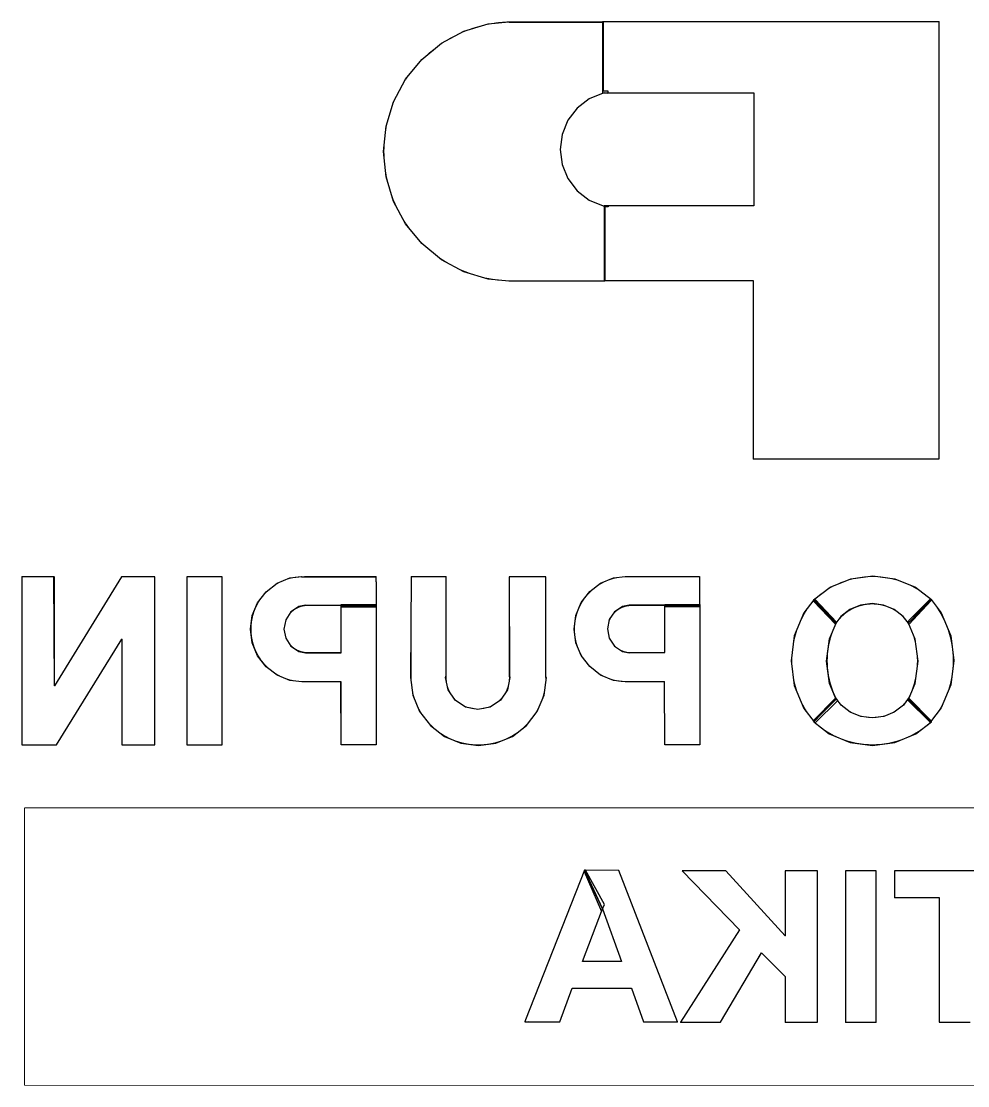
# Model space of a CAD drawing. Header units: millimetres. Extents: x -570 to 1662, y -720 to 838.
# Drawn here: x 782.9 to 797.42, y 788.19 to 804.51 of the extents above; entities that cross this region are included whole.
import ezdxf

# ---------------------------------------------------------------- set-up
doc = ezdxf.new("R2010")
doc.units = ezdxf.units.MM
doc.layers.add('BottomOverlay', color=54, linetype='Continuous')

msp = doc.modelspace()

# ---------------------------------------------------------------- linework, layer by layer
at = {"layer": 'BottomOverlay'}
for p, q in [((790.065, 804.473), (790.382, 804.504)), ((790.382, 804.504), (790.383, 804.5)), ((790.383, 804.5), (791.826, 804.5)), ((796.98, 804.506), (791.817, 804.506)), ((791.817, 804.506), (791.817, 803.416)), ((791.826, 804.5), (791.826, 803.447)), ((796.98, 797.802), (796.98, 804.506)), ((789.345, 804.174), (789.691, 804.359)), ((789.691, 804.359), (790.065, 804.473)), ((789.043, 803.926), (789.345, 804.174)), ((788.794, 803.623), (789.043, 803.926)), ((788.61, 803.278), (788.794, 803.623)), ((791.829, 803.411), (791.613, 803.321)), ((791.817, 803.416), (794.137, 803.416)), ((791.826, 803.447), (791.897, 803.447)), ((791.844, 803.413), (791.829, 803.411)), ((791.897, 803.407), (791.844, 803.413)), ((791.897, 803.447), (791.897, 803.407)), ((794.137, 803.416), (794.137, 801.681)), ((788.496, 802.904), (788.61, 803.278)), ((791.428, 803.179), (791.286, 802.994)), ((791.613, 803.321), (791.428, 803.179)), ((788.458, 802.514), (788.496, 802.904)), ((791.286, 802.994), (791.196, 802.778)), ((791.196, 802.778), (791.166, 802.546)), ((791.166, 802.546), (791.196, 802.315)), ((788.496, 802.124), (788.458, 802.514)), ((791.196, 802.315), (791.286, 802.099)), ((788.61, 801.75), (788.496, 802.124)), ((791.286, 802.099), (791.428, 801.914)), ((791.428, 801.914), (791.613, 801.771)), ((788.794, 801.405), (788.61, 801.75)), ((791.613, 801.771), (791.829, 801.682)), ((791.829, 801.682), (791.846, 801.68)), ((794.137, 801.681), (791.842, 801.681)), ((791.842, 801.681), (791.842, 800.535)), ((791.846, 801.685), (791.846, 801.685)), ((791.846, 801.685), (791.906, 801.685)), ((791.846, 801.68), (791.846, 801.685)), ((791.906, 801.667), (791.851, 801.667)), ((791.851, 801.667), (791.851, 800.528)), ((791.906, 801.685), (791.906, 801.667)), ((789.043, 801.102), (788.794, 801.405)), ((789.345, 800.854), (789.043, 801.102)), ((789.691, 800.669), (789.345, 800.854)), ((790.065, 800.555), (789.691, 800.669)), ((790.382, 800.524), (790.065, 800.555)), ((791.851, 800.528), (790.382, 800.524)), ((791.842, 800.535), (794.126, 800.535)), ((794.126, 800.535), (794.126, 797.802)), ((794.126, 797.802), (796.98, 797.802)), ((796.98, 797.802), (796.98, 797.802)), ((783.401, 795.994), (782.908, 795.994)), ((782.908, 795.994), (782.908, 793.416)), ((783.413, 794.32), (783.401, 795.994)), ((784.438, 795.994), (783.413, 794.32)), ((784.949, 795.994), (784.438, 795.994)), ((784.949, 793.415), (784.949, 795.994)), ((785.981, 795.994), (785.443, 795.994)), ((785.443, 795.994), (785.443, 793.415)), ((785.981, 793.415), (785.981, 795.994)), ((787.02, 795.974), (787.203, 795.998)), ((787.203, 795.998), (787.202, 795.994)), ((787.202, 795.994), (788.342, 795.994)), ((788.342, 795.994), (788.342, 795.917)), ((788.881, 795.994), (788.872, 794.448)), ((789.421, 795.994), (788.881, 795.994)), ((789.421, 794.478), (789.421, 795.994)), ((790.947, 795.994), (790.386, 795.994)), ((790.386, 795.994), (790.39, 794.478)), ((790.947, 795.994), (790.947, 795.994)), ((790.947, 794.447), (790.947, 795.994)), ((791.984, 795.975), (792.167, 795.999)), ((792.167, 795.999), (792.166, 795.996)), ((792.166, 795.996), (793.306, 795.996)), ((793.306, 795.996), (793.306, 795.918)), ((795.625, 795.963), (795.964, 796.008)), ((795.964, 796.008), (796.303, 795.963)), ((786.656, 795.763), (786.824, 795.893)), ((786.824, 795.893), (787.02, 795.974)), ((788.342, 795.917), (788.343, 795.917)), ((788.343, 795.917), (788.343, 795.917)), ((788.343, 795.917), (788.343, 795.554)), ((791.62, 795.765), (791.788, 795.894)), ((791.788, 795.894), (791.984, 795.975)), ((793.306, 795.918), (793.307, 795.918)), ((793.307, 795.918), (793.307, 795.918)), ((793.307, 795.918), (793.307, 795.555)), ((795.055, 795.637), (795.31, 795.833)), ((795.31, 795.833), (795.625, 795.963)), ((796.303, 795.963), (796.618, 795.833)), ((796.618, 795.833), (796.862, 795.646)), ((786.527, 795.595), (786.656, 795.763)), ((791.491, 795.596), (791.62, 795.765)), ((786.445, 795.399), (786.527, 795.595)), ((787.158, 795.535), (787.037, 795.454)), ((787.262, 795.555), (787.158, 795.535)), ((788.343, 795.554), (787.262, 795.555)), ((787.807, 795.526), (787.807, 795.565)), ((787.807, 795.565), (788.344, 795.565)), ((787.807, 794.828), (787.807, 795.549)), ((787.807, 795.549), (788.345, 795.549)), ((788.34, 795.526), (787.807, 795.526)), ((788.34, 795.527), (788.34, 795.527)), ((788.34, 795.527), (788.34, 795.526)), ((788.344, 795.527), (788.34, 795.527)), ((788.344, 795.565), (788.344, 795.527)), ((788.345, 795.549), (788.345, 793.415)), ((791.409, 795.4), (791.491, 795.596)), ((792.122, 795.536), (792.001, 795.456)), ((792.226, 795.557), (792.122, 795.536)), ((793.307, 795.555), (792.226, 795.557)), ((792.771, 795.531), (792.771, 795.57)), ((792.771, 795.57), (793.308, 795.57)), ((792.771, 794.829), (792.771, 795.55)), ((792.771, 795.55), (793.309, 795.55)), ((793.304, 795.531), (792.771, 795.531)), ((793.304, 795.532), (793.304, 795.532)), ((793.304, 795.532), (793.304, 795.531)), ((793.308, 795.532), (793.304, 795.532)), ((793.308, 795.57), (793.308, 795.532)), ((793.309, 795.55), (793.309, 793.416)), ((795.06, 795.641), (794.906, 795.441)), ((795.052, 795.621), (795.08, 795.646)), ((795.39, 795.267), (795.052, 795.621)), ((795.395, 795.279), (795.055, 795.637)), ((795.402, 795.28), (795.06, 795.641)), ((795.08, 795.646), (795.406, 795.299)), ((795.776, 795.558), (795.613, 795.491)), ((795.952, 795.581), (795.776, 795.558)), ((796.127, 795.558), (795.952, 795.581)), ((796.29, 795.491), (796.127, 795.558)), ((796.508, 795.28), (796.858, 795.642)), ((796.856, 795.641), (796.508, 795.28)), ((796.859, 795.628), (796.518, 795.259)), ((796.521, 795.326), (796.845, 795.651)), ((796.845, 795.651), (796.863, 795.633)), ((796.862, 795.646), (796.856, 795.641)), ((796.858, 795.642), (797.013, 795.439)), ((796.863, 795.633), (796.859, 795.628)), ((796.859, 795.628), (796.859, 795.628)), ((786.418, 795.188), (786.445, 795.399)), ((787.037, 795.454), (786.957, 795.333)), ((791.382, 795.19), (791.409, 795.4)), ((791.921, 795.335), (791.892, 795.192)), ((792.001, 795.456), (791.921, 795.335)), ((794.906, 795.441), (794.759, 795.086)), ((795.473, 795.383), (795.394, 795.28)), ((795.613, 795.491), (795.473, 795.383)), ((796.431, 795.383), (796.29, 795.491)), ((796.509, 795.281), (796.431, 795.383)), ((797.013, 795.439), (797.159, 795.088)), ((786.445, 794.978), (786.418, 795.188)), ((786.957, 795.333), (786.928, 795.191)), ((786.928, 795.191), (786.957, 795.049)), ((791.409, 794.979), (791.382, 795.19)), ((791.892, 795.192), (791.921, 795.05)), ((795.299, 795.04), (795.399, 795.28)), ((795.406, 795.299), (795.39, 795.267)), ((795.394, 795.28), (795.395, 795.279)), ((795.399, 795.28), (795.402, 795.28)), ((795.406, 795.299), (795.406, 795.299)), ((796.502, 795.292), (796.521, 795.326)), ((796.518, 795.259), (796.502, 795.292)), ((796.508, 795.28), (796.509, 795.281)), ((796.511, 795.281), (796.508, 795.28)), ((796.612, 795.036), (796.511, 795.281)), ((783.443, 793.416), (784.444, 795.038)), ((784.444, 795.038), (784.445, 793.415)), ((786.957, 795.049), (787.037, 794.928)), ((791.921, 795.05), (792.001, 794.929)), ((794.759, 795.086), (794.709, 794.706)), ((795.254, 794.697), (795.299, 795.04)), ((796.657, 794.697), (796.612, 795.036)), ((797.159, 795.088), (797.208, 794.711)), ((786.527, 794.782), (786.445, 794.978)), ((787.037, 794.928), (787.158, 794.847)), ((787.158, 794.847), (787.262, 794.827)), ((791.491, 794.783), (791.409, 794.979)), ((792.001, 794.929), (792.122, 794.849)), ((792.122, 794.849), (792.226, 794.828)), ((786.656, 794.613), (786.527, 794.782)), ((787.262, 794.827), (787.262, 794.828)), ((787.262, 794.828), (787.807, 794.828)), ((791.62, 794.615), (791.491, 794.783)), ((792.226, 794.828), (792.226, 794.829)), ((792.226, 794.829), (792.771, 794.829)), ((794.709, 794.706), (794.759, 794.326)), ((795.299, 794.354), (795.254, 794.697)), ((796.612, 794.357), (796.657, 794.697)), ((797.208, 794.711), (797.159, 794.335)), ((786.824, 794.484), (786.656, 794.613)), ((791.788, 794.486), (791.62, 794.615)), ((787.02, 794.403), (786.824, 794.484)), ((787.203, 794.379), (787.02, 794.403)), ((787.802, 794.383), (787.203, 794.379)), ((787.807, 793.415), (787.802, 794.383)), ((788.872, 794.448), (788.907, 794.178)), ((789.41, 794.447), (789.417, 794.479)), ((789.448, 794.259), (789.41, 794.447)), ((789.417, 794.479), (789.421, 794.478)), ((790.396, 794.447), (790.359, 794.259)), ((790.39, 794.478), (790.396, 794.447)), ((790.92, 794.178), (790.956, 794.448)), ((790.956, 794.448), (790.947, 794.447)), ((791.984, 794.404), (791.788, 794.486)), ((792.167, 794.38), (791.984, 794.404)), ((792.766, 794.384), (792.167, 794.38)), ((792.771, 793.416), (792.766, 794.384)), ((796.511, 794.112), (796.612, 794.357)), ((789.555, 794.099), (789.448, 794.259)), ((790.359, 794.259), (790.252, 794.099)), ((794.759, 794.326), (794.906, 793.971)), ((795.399, 794.113), (795.299, 794.354)), ((797.159, 794.335), (797.013, 793.984)), ((788.907, 794.178), (789.011, 793.927)), ((789.715, 793.992), (789.555, 794.099)), ((790.252, 794.099), (790.092, 793.992)), ((790.816, 793.927), (790.92, 794.178)), ((795.396, 794.136), (795.049, 793.785)), ((795.402, 794.125), (795.057, 793.767)), ((795.061, 793.771), (795.401, 794.115)), ((795.078, 793.755), (795.425, 794.093)), ((795.425, 794.093), (795.396, 794.136)), ((795.401, 794.115), (795.399, 794.113)), ((795.401, 794.124), (795.402, 794.125)), ((795.478, 794.024), (795.401, 794.124)), ((795.425, 794.093), (795.425, 794.093)), ((796.508, 794.124), (796.432, 794.024)), ((796.513, 794.134), (796.494, 794.107)), ((796.494, 794.107), (796.842, 793.763)), ((796.856, 793.771), (796.508, 794.124)), ((796.847, 793.771), (796.511, 794.112)), ((796.862, 793.779), (796.513, 794.134)), ((789.011, 793.927), (789.177, 793.711)), ((789.903, 793.955), (789.715, 793.992)), ((790.092, 793.992), (789.903, 793.955)), ((790.651, 793.711), (790.816, 793.927)), ((794.906, 793.971), (795.062, 793.769)), ((795.618, 793.917), (795.478, 794.024)), ((795.78, 793.85), (795.618, 793.917)), ((796.292, 793.917), (796.13, 793.85)), ((796.432, 794.024), (796.292, 793.917)), ((797.013, 793.984), (796.849, 793.769)), ((789.177, 793.711), (789.393, 793.545)), ((790.435, 793.545), (790.651, 793.711)), ((795.049, 793.785), (795.078, 793.755)), ((795.057, 793.767), (795.296, 793.583)), ((795.062, 793.769), (795.061, 793.771)), ((795.955, 793.827), (795.78, 793.85)), ((796.13, 793.85), (795.955, 793.827)), ((796.622, 793.583), (796.861, 793.767)), ((796.842, 793.763), (796.862, 793.779)), ((796.847, 793.771), (796.847, 793.771)), ((796.849, 793.769), (796.847, 793.771)), ((796.856, 793.771), (796.856, 793.771)), ((796.861, 793.767), (796.856, 793.771)), ((796.862, 793.779), (796.862, 793.779)), ((789.393, 793.545), (789.644, 793.441)), ((790.183, 793.441), (790.435, 793.545)), ((795.296, 793.583), (795.616, 793.45)), ((796.302, 793.45), (796.622, 793.583)), ((782.908, 793.416), (783.443, 793.416)), ((784.445, 793.415), (784.949, 793.415)), ((784.949, 793.415), (784.949, 793.415)), ((785.443, 793.415), (785.981, 793.415)), ((785.981, 793.415), (785.981, 793.415)), ((788.345, 793.415), (787.807, 793.415)), ((789.644, 793.441), (789.914, 793.406)), ((789.914, 793.406), (790.183, 793.441)), ((793.309, 793.416), (792.771, 793.416)), ((795.616, 793.45), (795.959, 793.405)), ((795.959, 793.405), (796.302, 793.45)), ((791.541, 791.491), (790.637, 789.197)), ((791.541, 791.491), (791.534, 791.474)), ((791.534, 791.474), (791.799, 790.859)), ((792.068, 791.49), (791.541, 791.491)), ((791.541, 791.491), (791.819, 790.9)), ((791.819, 790.9), (791.541, 791.491)), ((791.557, 791.491), (791.541, 791.491)), ((791.847, 790.967), (791.557, 791.491)), ((792.969, 789.168), (792.068, 791.49)), ((793.707, 791.482), (793.041, 791.482)), ((793.041, 791.482), (793.918, 790.578)), ((794.62, 790.484), (793.707, 791.482)), ((795.113, 791.482), (794.62, 791.482)), ((794.62, 791.482), (794.62, 790.484)), ((795.113, 789.161), (795.113, 791.482)), ((796.016, 791.481), (795.543, 791.481)), ((795.543, 791.481), (795.543, 789.161)), ((796.016, 791.481), (796.016, 791.481)), ((796.016, 789.161), (796.016, 791.481)), ((798.143, 791.481), (796.295, 791.481)), ((796.295, 791.481), (796.295, 791.073)), ((791.808, 790.873), (791.847, 790.967)), ((796.295, 791.073), (796.983, 791.073)), ((796.983, 791.073), (796.983, 789.161)), ((791.512, 790.092), (791.819, 790.9)), ((791.799, 790.859), (791.807, 790.873)), ((791.807, 790.873), (791.808, 790.873)), ((791.808, 790.873), (791.808, 790.873)), ((791.819, 790.9), (792.107, 790.092)), ((793.918, 790.578), (793.011, 789.163)), ((793.627, 789.161), (794.258, 790.223)), ((794.258, 790.223), (794.618, 789.863)), ((792.107, 790.092), (791.512, 790.092)), ((794.618, 789.863), (794.618, 789.161)), ((791.163, 789.168), (791.354, 789.684)), ((791.354, 789.684), (792.261, 789.684)), ((792.261, 789.684), (792.445, 789.168)), ((790.637, 789.197), (790.626, 789.168)), ((790.626, 789.168), (791.163, 789.168)), ((792.445, 789.168), (792.969, 789.168)), ((792.969, 789.168), (792.969, 789.168)), ((793.011, 789.163), (793.627, 789.161)), ((794.618, 789.161), (795.113, 789.161)), ((795.113, 789.161), (795.113, 789.161)), ((795.543, 789.161), (796.016, 789.161)), ((796.983, 789.161), (797.455, 789.161))]:
    msp.add_line(p, q, dxfattribs=at)
at = {"layer": 'BottomOverlay', "const_width": 0.0127}
for points in [[(790.389, 800.528, -0.967377), (790.389, 804.506)], [(787.255, 794.384, -1.028323), (787.255, 795.996)], [(792.217, 794.382, -1.028323), (792.217, 795.994)], [(795.06, 795.64, -0.396433), (796.856, 795.642)], [(787.265, 794.832, -0.917134), (787.266, 795.551)], [(792.228, 794.83, -0.917134), (792.228, 795.549)], [(795.063, 793.769, -0.363476), (795.061, 795.64)], [(795.402, 795.28, -0.53395), (796.508, 795.28)], [(796.857, 795.641, -0.362982), (796.857, 793.771)], [(795.402, 794.125, -0.23639), (795.402, 795.28)], [(796.508, 795.28, -0.239156), (796.508, 794.125)], [(790.946, 794.478, -1.03012), (788.881, 794.478)], [(790.386, 794.478, -1.065823), (789.421, 794.479)], [(796.508, 794.125, -0.528356), (795.402, 794.125)], [(796.857, 793.771, -0.394919), (795.061, 793.771)], [(790.687, 789.166, -0.094088), (790.687, 789.171)]]:
    msp.add_lwpolyline(points, format="xyb", dxfattribs=at)
for points in [[(790.389, 804.506), (796.981, 804.506)], [(796.981, 797.8), (796.981, 804.506)], [(790.389, 800.528), (794.125, 800.528)], [(794.125, 797.8), (794.125, 800.528)], [(794.125, 797.8), (796.981, 797.8)], [(782.908, 795.994), (782.908, 793.416)], [(782.908, 795.994), (783.401, 795.994)], [(783.401, 795.994), (783.413, 795.994)], [(783.413, 794.32), (784.438, 795.994)], [(783.413, 794.32), (783.413, 795.994)], [(784.438, 795.994), (784.949, 795.994)], [(784.949, 793.415), (784.949, 795.994)], [(785.443, 795.994), (785.712, 795.994)], [(785.443, 794.705), (785.443, 795.994)], [(785.712, 795.994), (785.981, 795.994)], [(785.981, 794.705), (785.981, 795.994)], [(787.255, 795.996), (788.346, 795.996)], [(788.339, 795.996), (788.346, 795.996)], [(788.346, 793.418), (788.346, 795.996)], [(788.881, 794.478), (788.881, 795.994)], [(788.881, 795.994), (789.421, 795.994)], [(789.421, 794.478), (789.421, 795.994)], [(790.386, 794.478), (790.386, 795.994)], [(790.386, 795.994), (790.945, 795.994)], [(790.946, 794.478), (790.946, 795.994)], [(792.217, 795.994), (793.308, 795.994)], [(793.301, 795.994), (793.308, 795.994)], [(793.308, 793.416), (793.308, 795.994)], [(787.266, 795.551), (787.808, 795.551)], [(787.809, 794.832), (787.809, 795.551)], [(792.228, 795.549), (792.771, 795.549)], [(792.771, 794.83), (792.771, 795.549)], [(783.45, 793.426), (784.444, 795.038)], [(784.444, 794.227), (784.444, 795.038)], [(785.443, 793.415), (785.443, 794.705)], [(785.981, 793.415), (785.981, 794.705)], [(787.266, 794.832), (787.809, 794.832)], [(792.228, 794.83), (792.771, 794.83)], [(787.255, 794.384), (787.808, 794.384)], [(787.808, 793.418), (787.808, 794.384)], [(792.217, 794.382), (792.771, 794.382)], [(792.771, 793.416), (792.771, 794.382)], [(784.444, 794.227), (784.445, 793.415)], [(782.908, 793.416), (783.443, 793.416)], [(783.443, 793.416), (783.45, 793.426)], [(784.445, 793.415), (784.949, 793.415)], [(785.443, 793.415), (785.712, 793.415)], [(785.712, 793.415), (785.981, 793.415)], [(787.808, 793.418), (788.346, 793.418)], [(792.771, 793.416), (793.308, 793.416)], [(782.951, 792.448), (804.654, 792.448)], [(782.951, 790.321), (782.951, 792.448)], [(790.626, 789.168), (791.541, 791.492)], [(791.541, 791.492), (792.068, 791.492)], [(792.068, 791.492), (792.068, 791.49)], [(792.068, 791.49), (792.969, 789.168)], [(793.041, 791.482), (793.916, 790.58)], [(793.041, 791.482), (793.707, 791.482)], [(793.707, 791.482), (794.62, 790.484)], [(794.62, 790.484), (794.62, 791.482)], [(794.62, 791.482), (795.113, 791.482)], [(795.113, 789.161), (795.113, 791.482)], [(795.543, 791.481), (795.779, 791.481)], [(795.543, 790.321), (795.543, 791.481)], [(795.779, 791.481), (796.016, 791.481)], [(796.016, 790.321), (796.016, 791.481)], [(796.295, 791.481), (797.219, 791.481)], [(796.295, 791.277), (796.295, 791.481)], [(797.219, 791.481), (798.143, 791.481)], [(796.295, 791.073), (796.295, 791.277)], [(796.295, 791.073), (796.639, 791.073)], [(796.639, 791.073), (796.983, 791.073)], [(796.983, 790.117), (796.983, 791.073)], [(791.513, 790.098), (791.819, 790.9)], [(791.819, 790.9), (792.108, 790.092)], [(793.011, 789.163), (793.918, 790.578)], [(793.916, 790.58), (793.918, 790.578)], [(782.951, 788.194), (782.951, 790.321)], [(795.543, 789.161), (795.543, 790.321)], [(796.016, 789.161), (796.016, 790.321)], [(793.627, 789.161), (794.258, 790.223)], [(794.258, 790.223), (794.618, 789.863)], [(796.983, 789.161), (796.983, 790.117)], [(791.512, 790.092), (791.513, 790.098)], [(791.512, 790.092), (791.78, 790.092)], [(791.751, 790.092), (792.108, 790.092)], [(794.618, 789.161), (794.618, 789.863)], [(791.163, 789.168), (791.355, 789.685)], [(791.355, 789.685), (792.261, 789.685)], [(792.261, 789.685), (792.445, 789.168)], [(790.626, 789.168), (791.163, 789.168)], [(790.687, 789.166), (790.689, 789.164)], [(792.445, 789.168), (792.969, 789.168)], [(793.01, 789.161), (793.011, 789.163)], [(793.01, 789.161), (793.627, 789.161)], [(794.618, 789.161), (795.113, 789.161)], [(795.543, 789.161), (795.779, 789.161)], [(795.779, 789.161), (796.016, 789.161)], [(796.983, 789.161), (797.219, 789.161)], [(797.219, 789.161), (797.455, 789.161)], [(782.951, 788.194), (804.654, 788.194)]]:
    msp.add_lwpolyline(points, dxfattribs=at)
at = {"layer": 'BottomOverlay', "const_width": 0.00635}
for points in [[(790.386, 804.506, 1), (790.393, 804.506, 1)], [(790.386, 804.506, 1), (790.392, 804.506, 1)], [(796.978, 804.506, 1), (796.984, 804.506, 1)], [(796.978, 804.506, 1), (796.984, 804.506, 1)], [(790.386, 800.528, 1), (790.393, 800.528, 1)], [(790.386, 800.528, 1), (790.392, 800.528, 1)], [(794.121, 800.528, 1), (794.128, 800.528, 1)], [(794.121, 800.528, 1), (794.128, 800.528, 1)], [(794.121, 797.8, 1), (794.128, 797.8, 1)], [(794.121, 797.8, 1), (794.128, 797.8, 1)], [(796.978, 797.8, 1), (796.984, 797.8, 1)], [(796.978, 797.8, 1), (796.984, 797.8, 1)], [(782.905, 795.994, 1), (782.911, 795.994, 1)], [(782.905, 795.994, 1), (782.911, 795.994, 1)], [(783.398, 795.994, 1), (783.405, 795.994, 1)], [(783.398, 795.994, 1), (783.405, 795.994, 1)], [(783.41, 795.994, 1), (783.416, 795.994, 1)], [(783.41, 795.994, 1), (783.416, 795.994, 1)], [(784.435, 795.994, 1), (784.441, 795.994, 1)], [(784.435, 795.994, 1), (784.441, 795.994, 1)], [(784.946, 795.994, 1), (784.952, 795.994, 1)], [(784.946, 795.994, 1), (784.952, 795.994, 1)], [(785.44, 795.994, 1), (785.447, 795.994, 1)], [(785.44, 795.994, 1), (785.447, 795.994, 1)], [(785.709, 795.994, 1), (785.715, 795.994, 1)], [(785.709, 795.994, 1), (785.715, 795.994, 1)], [(785.977, 795.994, 1), (785.984, 795.994, 1)], [(785.977, 795.994, 1), (785.984, 795.994, 1)], [(787.252, 795.996, 1), (787.258, 795.996, 1)], [(787.252, 795.996, 1), (787.258, 795.996, 1)], [(788.335, 795.996, 1), (788.342, 795.996, 1)], [(788.342, 795.996, 1), (788.349, 795.996, 1)], [(788.342, 795.996, 1), (788.349, 795.996, 1)], [(788.343, 795.996, 1), (788.349, 795.996, 1)], [(788.877, 795.994, 1), (788.884, 795.994, 1)], [(788.877, 795.994, 1), (788.884, 795.994, 1)], [(789.418, 795.994, 1), (789.424, 795.994, 1)], [(789.418, 795.994, 1), (789.424, 795.994, 1)], [(790.383, 795.994, 1), (790.389, 795.994, 1)], [(790.383, 795.994, 1), (790.389, 795.994, 1)], [(790.941, 795.994, 1), (790.948, 795.994, 1)], [(790.943, 795.994, 1), (790.95, 795.994, 1)], [(792.214, 795.994, 1), (792.221, 795.994, 1)], [(792.214, 795.994, 1), (792.22, 795.994, 1)], [(793.298, 795.994, 1), (793.304, 795.994, 1)], [(793.305, 795.994, 1), (793.311, 795.994, 1)], [(793.305, 795.994, 1), (793.311, 795.994, 1)], [(793.305, 795.994, 1), (793.311, 795.994, 1)], [(787.262, 795.551, 1), (787.269, 795.551, 1)], [(787.263, 795.551, 1), (787.269, 795.551, 1)], [(787.805, 795.551, 1), (787.812, 795.551, 1)], [(787.806, 795.551, 1), (787.812, 795.551, 1)], [(792.225, 795.549, 1), (792.231, 795.549, 1)], [(792.225, 795.549, 1), (792.231, 795.549, 1)], [(792.768, 795.549, 1), (792.774, 795.549, 1)], [(792.768, 795.549, 1), (792.774, 795.549, 1)], [(795.057, 795.64, 1), (795.064, 795.64, 1)], [(795.058, 795.64, 1), (795.064, 795.64, 1)], [(796.852, 795.642, 1), (796.859, 795.642, 1)], [(796.853, 795.641, 1), (796.86, 795.641, 1)], [(795.399, 795.28, 1), (795.405, 795.28, 1)], [(795.399, 795.28, 1), (795.405, 795.28, 1)], [(796.505, 795.28, 1), (796.511, 795.28, 1)], [(796.505, 795.28, 1), (796.511, 795.28, 1)], [(784.441, 795.038, 1), (784.447, 795.038, 1)], [(784.441, 795.038, 1), (784.447, 795.038, 1)], [(785.44, 794.705, 1), (785.447, 794.705, 1)], [(785.44, 794.705, 1), (785.447, 794.705, 1)], [(785.977, 794.705, 1), (785.984, 794.705, 1)], [(785.977, 794.705, 1), (785.984, 794.705, 1)], [(787.262, 794.832, 1), (787.269, 794.832, 1)], [(787.262, 794.832, 1), (787.268, 794.832, 1)], [(787.806, 794.832, 1), (787.812, 794.832, 1)], [(787.806, 794.832, 1), (787.812, 794.832, 1)], [(792.225, 794.83, 1), (792.231, 794.83, 1)], [(792.225, 794.83, 1), (792.231, 794.83, 1)], [(792.768, 794.83, 1), (792.774, 794.83, 1)], [(792.768, 794.83, 1), (792.774, 794.83, 1)], [(787.252, 794.384, 1), (787.258, 794.384, 1)], [(787.252, 794.384, 1), (787.258, 794.384, 1)], [(787.805, 794.384, 1), (787.812, 794.384, 1)], [(787.805, 794.384, 1), (787.812, 794.384, 1)], [(788.877, 794.478, 1), (788.884, 794.478, 1)], [(788.877, 794.478, 1), (788.884, 794.478, 1)], [(789.418, 794.478, 1), (789.424, 794.478, 1)], [(789.418, 794.479, 1), (789.424, 794.479, 1)], [(790.383, 794.478, 1), (790.389, 794.478, 1)], [(790.383, 794.478, 1), (790.389, 794.478, 1)], [(790.943, 794.478, 1), (790.95, 794.478, 1)], [(790.943, 794.478, 1), (790.95, 794.478, 1)], [(792.214, 794.382, 1), (792.221, 794.382, 1)], [(792.214, 794.382, 1), (792.22, 794.382, 1)], [(792.768, 794.382, 1), (792.774, 794.382, 1)], [(792.768, 794.382, 1), (792.774, 794.382, 1)], [(783.41, 794.32, 1), (783.416, 794.32, 1)], [(783.41, 794.32, 1), (783.416, 794.32, 1)], [(784.441, 794.227, 1), (784.447, 794.227, 1)], [(784.441, 794.227, 1), (784.447, 794.227, 1)], [(795.399, 794.125, 1), (795.405, 794.125, 1)], [(795.399, 794.125, 1), (795.405, 794.125, 1)], [(796.504, 794.125, 1), (796.511, 794.125, 1)], [(796.505, 794.125, 1), (796.511, 794.125, 1)], [(795.058, 793.771, 1), (795.064, 793.771, 1)], [(795.059, 793.769, 1), (795.066, 793.769, 1)], [(796.854, 793.771, 1), (796.86, 793.771, 1)], [(796.853, 793.771, 1), (796.86, 793.771, 1)], [(782.905, 793.416, 1), (782.911, 793.416, 1)], [(782.905, 793.416, 1), (782.911, 793.416, 1)], [(783.44, 793.416, 1), (783.446, 793.416, 1)], [(783.44, 793.416, 1), (783.446, 793.416, 1)], [(783.447, 793.426, 1), (783.453, 793.426, 1)], [(783.447, 793.426, 1), (783.453, 793.426, 1)], [(784.442, 793.415, 1), (784.448, 793.415, 1)], [(784.442, 793.415, 1), (784.448, 793.415, 1)], [(784.946, 793.415, 1), (784.952, 793.415, 1)], [(784.946, 793.415, 1), (784.952, 793.415, 1)], [(785.44, 793.415, 1), (785.447, 793.415, 1)], [(785.44, 793.415, 1), (785.447, 793.415, 1)], [(785.709, 793.415, 1), (785.715, 793.415, 1)], [(785.709, 793.415, 1), (785.715, 793.415, 1)], [(785.977, 793.415, 1), (785.984, 793.415, 1)], [(785.977, 793.415, 1), (785.984, 793.415, 1)], [(787.805, 793.418, 1), (787.812, 793.418, 1)], [(787.805, 793.418, 1), (787.812, 793.418, 1)], [(788.342, 793.418, 1), (788.349, 793.418, 1)], [(788.342, 793.418, 1), (788.349, 793.418, 1)], [(792.768, 793.416, 1), (792.774, 793.416, 1)], [(792.768, 793.416, 1), (792.774, 793.416, 1)], [(793.305, 793.416, 1), (793.311, 793.416, 1)], [(793.305, 793.416, 1), (793.311, 793.416, 1)], [(782.948, 792.448, 1), (782.954, 792.448, 1)], [(782.948, 792.448, 1), (782.954, 792.448, 1)], [(791.538, 791.492, 1), (791.544, 791.492, 1)], [(791.538, 791.492, 1), (791.544, 791.492, 1)], [(792.064, 791.492, 1), (792.071, 791.492, 1)], [(792.064, 791.492, 1), (792.071, 791.492, 1)], [(792.065, 791.49, 1), (792.071, 791.49, 1)], [(792.065, 791.49, 1), (792.071, 791.49, 1)], [(793.038, 791.482, 1), (793.045, 791.482, 1)], [(793.038, 791.482, 1), (793.045, 791.482, 1)], [(793.704, 791.482, 1), (793.71, 791.482, 1)], [(793.704, 791.482, 1), (793.71, 791.482, 1)], [(794.617, 791.482, 1), (794.623, 791.482, 1)], [(794.617, 791.482, 1), (794.623, 791.482, 1)], [(795.11, 791.482, 1), (795.116, 791.482, 1)], [(795.11, 791.482, 1), (795.116, 791.482, 1)], [(795.54, 791.481, 1), (795.546, 791.481, 1)], [(795.54, 791.481, 1), (795.546, 791.481, 1)], [(795.776, 791.481, 1), (795.782, 791.481, 1)], [(795.776, 791.481, 1), (795.782, 791.481, 1)], [(796.012, 791.481, 1), (796.019, 791.481, 1)], [(796.012, 791.481, 1), (796.019, 791.481, 1)], [(796.292, 791.481, 1), (796.298, 791.481, 1)], [(796.292, 791.481, 1), (796.298, 791.481, 1)], [(797.216, 791.481, 1), (797.222, 791.481, 1)], [(797.216, 791.481, 1), (797.222, 791.481, 1)], [(796.292, 791.277, 1), (796.298, 791.277, 1)], [(796.292, 791.277, 1), (796.298, 791.277, 1)], [(796.292, 791.073, 1), (796.298, 791.073, 1)], [(796.292, 791.073, 1), (796.298, 791.073, 1)], [(796.636, 791.073, 1), (796.642, 791.073, 1)], [(796.636, 791.073, 1), (796.642, 791.073, 1)], [(796.979, 791.073, 1), (796.986, 791.073, 1)], [(796.979, 791.073, 1), (796.986, 791.073, 1)], [(791.816, 790.9, 1), (791.822, 790.9, 1)], [(791.816, 790.9, 1), (791.822, 790.9, 1)], [(793.912, 790.58, 1), (793.919, 790.58, 1)], [(793.912, 790.58, 1), (793.919, 790.58, 1)], [(793.914, 790.578, 1), (793.921, 790.578, 1)], [(793.914, 790.578, 1), (793.921, 790.578, 1)], [(794.617, 790.484, 1), (794.623, 790.484, 1)], [(794.617, 790.484, 1), (794.623, 790.484, 1)], [(782.948, 790.321, 1), (782.954, 790.321, 1)], [(782.948, 790.321, 1), (782.954, 790.321, 1)], [(795.54, 790.321, 1), (795.546, 790.321, 1)], [(795.54, 790.321, 1), (795.546, 790.321, 1)], [(796.012, 790.321, 1), (796.019, 790.321, 1)], [(796.012, 790.321, 1), (796.019, 790.321, 1)], [(794.255, 790.223, 1), (794.261, 790.223, 1)], [(794.255, 790.223, 1), (794.261, 790.223, 1)], [(796.979, 790.117, 1), (796.986, 790.117, 1)], [(796.979, 790.117, 1), (796.986, 790.117, 1)], [(791.509, 790.092, 1), (791.516, 790.092, 1)], [(791.509, 790.092, 1), (791.516, 790.092, 1)], [(791.51, 790.098, 1), (791.517, 790.098, 1)], [(791.51, 790.098, 1), (791.517, 790.098, 1)], [(791.748, 790.092, 1), (791.754, 790.092, 1)], [(791.777, 790.092, 1), (791.783, 790.092, 1)], [(792.104, 790.092, 1), (792.111, 790.092, 1)], [(792.104, 790.092, 1), (792.111, 790.092, 1)], [(794.615, 789.863, 1), (794.621, 789.863, 1)], [(794.615, 789.863, 1), (794.621, 789.863, 1)], [(791.351, 789.685, 1), (791.358, 789.685, 1)], [(791.351, 789.685, 1), (791.358, 789.685, 1)], [(792.258, 789.685, 1), (792.264, 789.685, 1)], [(792.258, 789.685, 1), (792.264, 789.685, 1)], [(790.623, 789.168, 1), (790.629, 789.168, 1)], [(790.623, 789.168, 1), (790.629, 789.168, 1)], [(790.683, 789.166, 1), (790.69, 789.166, 1)], [(790.683, 789.166, 1), (790.69, 789.166, 1)], [(790.684, 789.171, 1), (790.691, 789.171, 1)], [(790.686, 789.164, 1), (790.692, 789.164, 1)], [(791.16, 789.168, 1), (791.166, 789.168, 1)], [(791.16, 789.168, 1), (791.166, 789.168, 1)], [(792.442, 789.168, 1), (792.448, 789.168, 1)], [(792.442, 789.168, 1), (792.448, 789.168, 1)], [(792.966, 789.168, 1), (792.973, 789.168, 1)], [(792.966, 789.168, 1), (792.973, 789.168, 1)], [(793.007, 789.161, 1), (793.013, 789.161, 1)], [(793.007, 789.161, 1), (793.013, 789.161, 1)], [(793.007, 789.163, 1), (793.014, 789.163, 1)], [(793.007, 789.163, 1), (793.014, 789.163, 1)], [(793.624, 789.161, 1), (793.63, 789.161, 1)], [(793.624, 789.161, 1), (793.63, 789.161, 1)], [(794.615, 789.161, 1), (794.621, 789.161, 1)], [(794.615, 789.161, 1), (794.621, 789.161, 1)], [(795.11, 789.161, 1), (795.116, 789.161, 1)], [(795.11, 789.161, 1), (795.116, 789.161, 1)], [(795.54, 789.161, 1), (795.546, 789.161, 1)], [(795.54, 789.161, 1), (795.546, 789.161, 1)], [(795.776, 789.161, 1), (795.782, 789.161, 1)], [(795.776, 789.161, 1), (795.782, 789.161, 1)], [(796.012, 789.161, 1), (796.019, 789.161, 1)], [(796.012, 789.161, 1), (796.019, 789.161, 1)], [(796.979, 789.161, 1), (796.986, 789.161, 1)], [(796.979, 789.161, 1), (796.986, 789.161, 1)], [(797.216, 789.161, 1), (797.222, 789.161, 1)], [(797.216, 789.161, 1), (797.222, 789.161, 1)], [(782.948, 788.194, 1), (782.954, 788.194, 1)], [(782.948, 788.194, 1), (782.954, 788.194, 1)]]:
    msp.add_lwpolyline(points, format="xyb", close=True, dxfattribs=at)

doc.saveas('drawing.dxf')
